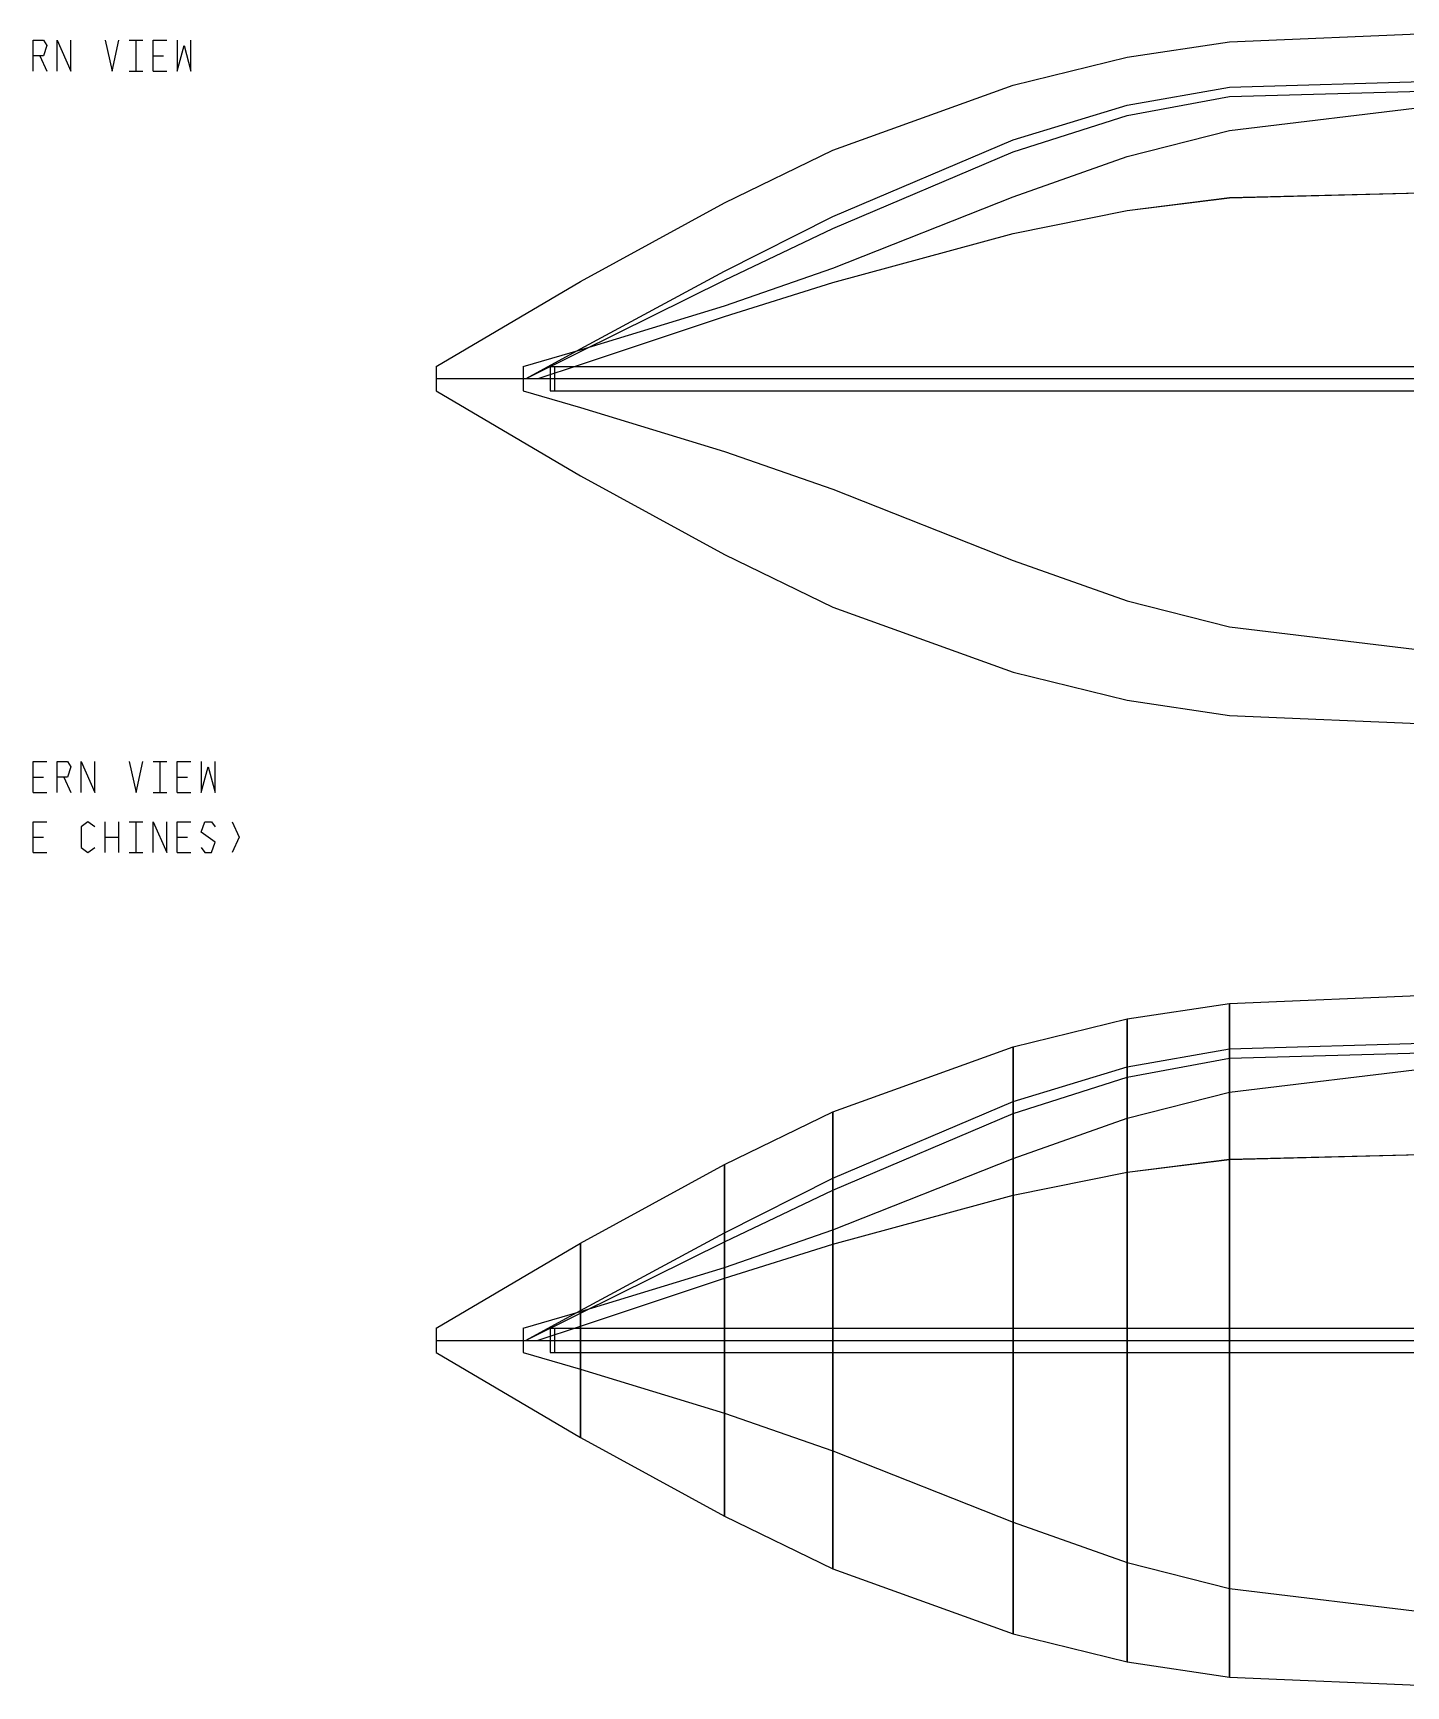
# Model space of a CAD drawing. Header units: metres. Extents: x -385 to 707, y -720 to 1023.
# Drawn here: x 244.9 to 473.4, y -377.5 to -102.5 of the extents above; entities that cross this region are included whole.
import ezdxf

# ---------------------------------------------------------------- set-up
doc = ezdxf.new("R2010")
doc.units = ezdxf.units.M

msp = doc.modelspace()

# ---------------------------------------------------------------- linework, layer by layer
for p, q in [((244.93, -108.86), (244.93, -103.71)), ((244.93, -103.71), (246.64, -103.71)), ((244.93, -108.86), (244.93, -103.71)), ((244.93, -103.71), (246.64, -103.71)), ((244.93, -108.86), (244.93, -103.71)), ((244.93, -103.71), (246.64, -103.71)), ((244.93, -108.86), (244.93, -103.71)), ((244.93, -103.71), (246.64, -103.71)), ((244.93, -108.86), (244.93, -103.71)), ((244.93, -103.71), (246.64, -103.71)), ((244.93, -108.86), (244.93, -103.71)), ((244.93, -103.71), (246.64, -103.71)), ((244.93, -108.86), (244.93, -103.71)), ((244.93, -103.71), (246.64, -103.71)), ((244.93, -108.86), (244.93, -103.71)), ((244.93, -103.71), (246.64, -103.71)), ((244.93, -108.86), (244.93, -103.71)), ((244.93, -103.71), (246.64, -103.71)), ((244.93, -108.86), (244.93, -103.71)), ((244.93, -103.71), (246.64, -103.71)), ((244.93, -108.86), (244.93, -103.71)), ((244.93, -103.71), (246.64, -103.71)), ((244.93, -108.86), (244.93, -103.71)), ((244.93, -103.71), (246.64, -103.71)), ((244.93, -108.86), (244.93, -103.71)), ((244.93, -103.71), (246.64, -103.71)), ((246.64, -103.71), (247.21, -104.57)), ((246.64, -103.71), (247.21, -104.57)), ((246.64, -103.71), (247.21, -104.57)), ((246.64, -103.71), (247.21, -104.57)), ((246.64, -103.71), (247.21, -104.57)), ((246.64, -103.71), (247.21, -104.57)), ((246.64, -103.71), (247.21, -104.57)), ((246.64, -103.71), (247.21, -104.57)), ((246.64, -103.71), (247.21, -104.57)), ((246.64, -103.71), (247.21, -104.57)), ((246.64, -103.71), (247.21, -104.57)), ((246.64, -103.71), (247.21, -104.57)), ((246.64, -103.71), (247.21, -104.57)), ((248.93, -108.86), (248.93, -103.71)), ((248.93, -103.71), (251.21, -108.86)), ((248.93, -108.86), (248.93, -103.71)), ((248.93, -103.71), (251.21, -108.86)), ((248.93, -108.86), (248.93, -103.71)), ((248.93, -103.71), (251.21, -108.86)), ((248.93, -108.86), (248.93, -103.71)), ((248.93, -103.71), (251.21, -108.86)), ((248.93, -108.86), (248.93, -103.71)), ((248.93, -103.71), (251.21, -108.86)), ((248.93, -108.86), (248.93, -103.71)), ((248.93, -103.71), (251.21, -108.86)), ((248.93, -108.86), (248.93, -103.71)), ((248.93, -103.71), (251.21, -108.86)), ((248.93, -108.86), (248.93, -103.71)), ((248.93, -103.71), (251.21, -108.86)), ((248.93, -108.86), (248.93, -103.71)), ((248.93, -103.71), (251.21, -108.86)), ((248.93, -108.86), (248.93, -103.71)), ((248.93, -103.71), (251.21, -108.86)), ((248.93, -108.86), (248.93, -103.71)), ((248.93, -103.71), (251.21, -108.86)), ((248.93, -108.86), (248.93, -103.71)), ((248.93, -103.71), (251.21, -108.86)), ((248.93, -108.86), (248.93, -103.71)), ((248.93, -103.71), (251.21, -108.86)), ((251.21, -108.86), (251.21, -103.71)), ((251.21, -108.86), (251.21, -103.71)), ((251.21, -108.86), (251.21, -103.71)), ((251.21, -108.86), (251.21, -103.71)), ((251.21, -108.86), (251.21, -103.71)), ((251.21, -108.86), (251.21, -103.71)), ((251.21, -108.86), (251.21, -103.71)), ((251.21, -108.86), (251.21, -103.71)), ((251.21, -108.86), (251.21, -103.71)), ((251.21, -108.86), (251.21, -103.71)), ((251.21, -108.86), (251.21, -103.71)), ((251.21, -108.86), (251.21, -103.71)), ((251.21, -108.86), (251.21, -103.71)), ((256.93, -103.71), (258.07, -108.86)), ((256.93, -103.71), (258.07, -108.86)), ((256.93, -103.71), (258.07, -108.86)), ((256.93, -103.71), (258.07, -108.86)), ((256.93, -103.71), (258.07, -108.86)), ((256.93, -103.71), (258.07, -108.86)), ((256.93, -103.71), (258.07, -108.86)), ((256.93, -103.71), (258.07, -108.86)), ((256.93, -103.71), (258.07, -108.86)), ((256.93, -103.71), (258.07, -108.86)), ((256.93, -103.71), (258.07, -108.86)), ((256.93, -103.71), (258.07, -108.86)), ((256.93, -103.71), (258.07, -108.86)), ((258.07, -108.86), (259.21, -103.71)), ((258.07, -108.86), (259.21, -103.71)), ((258.07, -108.86), (259.21, -103.71)), ((258.07, -108.86), (259.21, -103.71)), ((258.07, -108.86), (259.21, -103.71)), ((258.07, -108.86), (259.21, -103.71)), ((258.07, -108.86), (259.21, -103.71)), ((258.07, -108.86), (259.21, -103.71)), ((258.07, -108.86), (259.21, -103.71)), ((258.07, -108.86), (259.21, -103.71)), ((258.07, -108.86), (259.21, -103.71)), ((258.07, -108.86), (259.21, -103.71)), ((258.07, -108.86), (259.21, -103.71)), ((260.93, -103.71), (263.21, -103.71)), ((260.93, -103.71), (263.21, -103.71)), ((260.93, -103.71), (263.21, -103.71)), ((260.93, -103.71), (263.21, -103.71)), ((260.93, -103.71), (263.21, -103.71)), ((260.93, -103.71), (263.21, -103.71)), ((260.93, -103.71), (263.21, -103.71)), ((260.93, -103.71), (263.21, -103.71)), ((260.93, -103.71), (263.21, -103.71)), ((260.93, -103.71), (263.21, -103.71)), ((260.93, -103.71), (263.21, -103.71)), ((260.93, -103.71), (263.21, -103.71)), ((260.93, -103.71), (263.21, -103.71)), ((262.07, -108.86), (262.07, -103.71)), ((262.07, -108.86), (262.07, -103.71)), ((262.07, -108.86), (262.07, -103.71)), ((262.07, -108.86), (262.07, -103.71)), ((262.07, -108.86), (262.07, -103.71)), ((262.07, -108.86), (262.07, -103.71)), ((262.07, -108.86), (262.07, -103.71)), ((262.07, -108.86), (262.07, -103.71)), ((262.07, -108.86), (262.07, -103.71)), ((262.07, -108.86), (262.07, -103.71)), ((262.07, -108.86), (262.07, -103.71)), ((262.07, -108.86), (262.07, -103.71)), ((262.07, -108.86), (262.07, -103.71)), ((264.93, -108.86), (264.93, -103.71)), ((264.93, -103.71), (267.21, -103.71)), ((264.93, -108.86), (264.93, -103.71)), ((264.93, -103.71), (267.21, -103.71)), ((264.93, -108.86), (264.93, -103.71)), ((264.93, -103.71), (267.21, -103.71)), ((264.93, -108.86), (264.93, -103.71)), ((264.93, -103.71), (267.21, -103.71)), ((264.93, -108.86), (264.93, -103.71)), ((264.93, -103.71), (267.21, -103.71)), ((264.93, -108.86), (264.93, -103.71)), ((264.93, -103.71), (267.21, -103.71)), ((264.93, -108.86), (264.93, -103.71)), ((264.93, -103.71), (267.21, -103.71)), ((264.93, -108.86), (264.93, -103.71)), ((264.93, -103.71), (267.21, -103.71)), ((264.93, -108.86), (264.93, -103.71)), ((264.93, -103.71), (267.21, -103.71)), ((264.93, -108.86), (264.93, -103.71)), ((264.93, -103.71), (267.21, -103.71)), ((264.93, -108.86), (264.93, -103.71)), ((264.93, -103.71), (267.21, -103.71)), ((264.93, -108.86), (264.93, -103.71)), ((264.93, -103.71), (267.21, -103.71)), ((264.93, -108.86), (264.93, -103.71)), ((264.93, -103.71), (267.21, -103.71)), ((268.93, -103.71), (268.93, -108.86)), ((268.93, -103.71), (268.93, -108.86)), ((268.93, -103.71), (268.93, -108.86)), ((268.93, -103.71), (268.93, -108.86)), ((268.93, -103.71), (268.93, -108.86)), ((268.93, -103.71), (268.93, -108.86)), ((268.93, -103.71), (268.93, -108.86)), ((268.93, -103.71), (268.93, -108.86)), ((268.93, -103.71), (268.93, -108.86)), ((268.93, -103.71), (268.93, -108.86)), ((268.93, -103.71), (268.93, -108.86)), ((268.93, -103.71), (268.93, -108.86)), ((268.93, -103.71), (268.93, -108.86)), ((271.21, -108.86), (271.21, -103.71)), ((271.21, -108.86), (271.21, -103.71)), ((271.21, -108.86), (271.21, -103.71)), ((271.21, -108.86), (271.21, -103.71)), ((271.21, -108.86), (271.21, -103.71)), ((271.21, -108.86), (271.21, -103.71)), ((271.21, -108.86), (271.21, -103.71)), ((271.21, -108.86), (271.21, -103.71)), ((271.21, -108.86), (271.21, -103.71)), ((271.21, -108.86), (271.21, -103.71)), ((271.21, -108.86), (271.21, -103.71)), ((271.21, -108.86), (271.21, -103.71)), ((271.21, -108.86), (271.21, -103.71)), ((427, -106.5), (444, -103.97)), ((427, -106.5), (444, -103.97)), ((444, -103.97), (478, -102.5)), ((444, -103.97), (478, -102.5)), ((246.64, -106.29), (244.93, -106.29)), ((246.64, -106.29), (244.93, -106.29)), ((246.64, -106.29), (244.93, -106.29)), ((246.64, -106.29), (244.93, -106.29)), ((246.64, -106.29), (244.93, -106.29)), ((246.64, -106.29), (244.93, -106.29)), ((246.64, -106.29), (244.93, -106.29)), ((246.64, -106.29), (244.93, -106.29)), ((246.64, -106.29), (244.93, -106.29)), ((246.64, -106.29), (244.93, -106.29)), ((246.64, -106.29), (244.93, -106.29)), ((246.64, -106.29), (244.93, -106.29)), ((246.64, -106.29), (244.93, -106.29)), ((246.07, -106.29), (247.21, -108.86)), ((246.07, -106.29), (247.21, -108.86)), ((246.07, -106.29), (247.21, -108.86)), ((246.07, -106.29), (247.21, -108.86)), ((246.07, -106.29), (247.21, -108.86)), ((246.07, -106.29), (247.21, -108.86)), ((246.07, -106.29), (247.21, -108.86)), ((246.07, -106.29), (247.21, -108.86)), ((246.07, -106.29), (247.21, -108.86)), ((246.07, -106.29), (247.21, -108.86)), ((246.07, -106.29), (247.21, -108.86)), ((246.07, -106.29), (247.21, -108.86)), ((246.07, -106.29), (247.21, -108.86)), ((247.21, -104.57), (246.64, -106.29)), ((247.21, -104.57), (246.64, -106.29)), ((247.21, -104.57), (246.64, -106.29)), ((247.21, -104.57), (246.64, -106.29)), ((247.21, -104.57), (246.64, -106.29)), ((247.21, -104.57), (246.64, -106.29)), ((247.21, -104.57), (246.64, -106.29)), ((247.21, -104.57), (246.64, -106.29)), ((247.21, -104.57), (246.64, -106.29)), ((247.21, -104.57), (246.64, -106.29)), ((247.21, -104.57), (246.64, -106.29)), ((247.21, -104.57), (246.64, -106.29)), ((247.21, -104.57), (246.64, -106.29)), ((264.93, -106.29), (266.64, -106.29)), ((264.93, -106.29), (266.64, -106.29)), ((264.93, -106.29), (266.64, -106.29)), ((264.93, -106.29), (266.64, -106.29)), ((264.93, -106.29), (266.64, -106.29)), ((264.93, -106.29), (266.64, -106.29)), ((264.93, -106.29), (266.64, -106.29)), ((264.93, -106.29), (266.64, -106.29)), ((264.93, -106.29), (266.64, -106.29)), ((264.93, -106.29), (266.64, -106.29)), ((264.93, -106.29), (266.64, -106.29)), ((264.93, -106.29), (266.64, -106.29)), ((264.93, -106.29), (266.64, -106.29)), ((268.93, -108.86), (270.07, -104.57)), ((268.93, -108.86), (270.07, -104.57)), ((268.93, -108.86), (270.07, -104.57)), ((268.93, -108.86), (270.07, -104.57)), ((268.93, -108.86), (270.07, -104.57)), ((268.93, -108.86), (270.07, -104.57)), ((268.93, -108.86), (270.07, -104.57)), ((268.93, -108.86), (270.07, -104.57)), ((268.93, -108.86), (270.07, -104.57)), ((268.93, -108.86), (270.07, -104.57)), ((268.93, -108.86), (270.07, -104.57)), ((268.93, -108.86), (270.07, -104.57)), ((268.93, -108.86), (270.07, -104.57)), ((270.07, -104.57), (271.21, -108.86)), ((270.07, -104.57), (271.21, -108.86)), ((270.07, -104.57), (271.21, -108.86)), ((270.07, -104.57), (271.21, -108.86)), ((270.07, -104.57), (271.21, -108.86)), ((270.07, -104.57), (271.21, -108.86)), ((270.07, -104.57), (271.21, -108.86)), ((270.07, -104.57), (271.21, -108.86)), ((270.07, -104.57), (271.21, -108.86)), ((270.07, -104.57), (271.21, -108.86)), ((270.07, -104.57), (271.21, -108.86)), ((270.07, -104.57), (271.21, -108.86)), ((270.07, -104.57), (271.21, -108.86)), ((408, -111.17), (427, -106.5)), ((408, -111.17), (427, -106.5)), ((260.93, -108.86), (263.21, -108.86)), ((260.93, -108.86), (263.21, -108.86)), ((260.93, -108.86), (263.21, -108.86)), ((260.93, -108.86), (263.21, -108.86)), ((260.93, -108.86), (263.21, -108.86)), ((260.93, -108.86), (263.21, -108.86)), ((260.93, -108.86), (263.21, -108.86)), ((260.93, -108.86), (263.21, -108.86)), ((260.93, -108.86), (263.21, -108.86)), ((260.93, -108.86), (263.21, -108.86)), ((260.93, -108.86), (263.21, -108.86)), ((260.93, -108.86), (263.21, -108.86)), ((260.93, -108.86), (263.21, -108.86)), ((264.93, -108.86), (267.21, -108.86)), ((264.93, -108.86), (267.21, -108.86)), ((264.93, -108.86), (267.21, -108.86)), ((264.93, -108.86), (267.21, -108.86)), ((264.93, -108.86), (267.21, -108.86)), ((264.93, -108.86), (267.21, -108.86)), ((264.93, -108.86), (267.21, -108.86)), ((264.93, -108.86), (267.21, -108.86)), ((264.93, -108.86), (267.21, -108.86)), ((264.93, -108.86), (267.21, -108.86)), ((264.93, -108.86), (267.21, -108.86)), ((264.93, -108.86), (267.21, -108.86)), ((264.93, -108.86), (267.21, -108.86)), ((378, -122), (408, -111.17)), ((378, -122), (408, -111.17)), ((427, -114.5), (444, -111.51)), ((427, -114.5), (444, -111.51)), ((444, -111.51), (478, -110.5)), ((444, -111.51), (478, -110.5)), ((444, -113.05), (478, -112.1)), ((408, -120.29), (427, -114.5)), ((408, -120.29), (427, -114.5)), ((427, -116.2), (444, -113.05)), ((444, -118.73), (478, -114.6)), ((408, -122.24), (427, -116.2)), ((378, -133), (408, -120.29)), ((378, -133), (408, -120.29)), ((427, -123.05), (444, -118.73)), ((360, -130.75), (378, -122)), ((360, -130.75), (378, -122)), ((378, -135), (408, -122.24)), ((408, -129.77), (427, -123.05)), ((444, -129.89), (478, -129)), ((444, -129.87), (478, -129)), ((336, -143.84), (360, -130.75)), ((336, -143.84), (360, -130.75)), ((378, -141.6), (408, -129.77)), ((408, -135.85), (427, -132)), ((408, -135.85), (427, -132)), ((427, -132), (444, -129.87)), ((427, -132), (444, -129.89)), ((360, -142.09), (378, -133)), ((360, -142.09), (378, -133)), ((360, -143.62), (378, -135)), ((378, -144), (408, -135.85)), ((378, -144), (408, -135.85)), ((336, -155.04), (360, -142.09)), ((336, -155.04), (360, -142.09)), ((360, -147.87), (378, -141.6)), ((312, -158), (336, -143.84)), ((312, -158), (336, -143.84)), ((336, -155.49), (360, -143.62)), ((360, -149.68), (378, -144)), ((360, -149.68), (378, -144)), ((336, -155.22), (360, -147.87)), ((336, -157.64), (360, -149.68)), ((336, -157.64), (360, -149.68)), ((326.5, -158), (336, -155.22)), ((327, -159.99), (336, -155.04)), ((327, -159.99), (336, -155.04)), ((327, -159.99), (336, -155.49)), ((312, -158), (312, -162)), ((326.5, -158), (326.5, -162)), ((329, -159.99), (336, -157.64)), ((329, -159.99), (336, -157.64)), ((331, -158), (331, -162)), ((331, -158), (336, -158)), ((331.7, -158), (331.7, -162)), ((331.7, -158), (336, -158)), ((336, -158), (360, -158)), ((336, -158), (360, -158)), ((360, -158), (378, -158)), ((360, -158), (378, -158)), ((378, -158), (408, -158)), ((378, -158), (408, -158)), ((408, -158), (427, -158)), ((408, -158), (427, -158)), ((427, -158), (444, -158)), ((427, -158), (444, -158)), ((444, -158), (478, -158)), ((444, -158), (478, -158)), ((312, -160), (594.8, -160)), ((312, -162), (336, -176.16)), ((326.5, -162), (336, -164.78)), ((327, -159.99), (327, -160)), ((327, -159.99), (327, -160)), ((327, -159.99), (327, -160)), ((329, -159.99), (329, -160)), ((331, -162), (336, -162)), ((331.7, -160), (331.7, -160)), ((331.7, -160), (336, -160)), ((331.7, -160), (336, -160)), ((331.7, -162), (336, -162)), ((336, -160), (360, -160)), ((336, -160), (360, -160)), ((336, -162), (360, -162)), ((336, -162), (360, -162)), ((360, -160), (378, -160)), ((360, -160), (378, -160)), ((360, -162), (378, -162)), ((360, -162), (378, -162)), ((378, -160), (408, -160)), ((378, -160), (408, -160)), ((378, -162), (408, -162)), ((378, -162), (408, -162)), ((408, -160), (427, -160)), ((408, -160), (427, -160)), ((408, -162), (427, -162)), ((408, -162), (427, -162)), ((427, -160), (444, -160)), ((427, -160), (444, -160)), ((427, -162), (444, -162)), ((427, -162), (444, -162)), ((444, -160), (478, -160)), ((444, -160), (478, -160)), ((444, -162), (478, -162)), ((444, -162), (478, -162)), ((336, -164.78), (360, -172.13)), ((360, -172.13), (378, -178.4)), ((336, -176.16), (360, -189.25)), ((378, -178.4), (408, -190.23)), ((360, -189.25), (378, -198)), ((408, -190.23), (427, -196.95)), ((378, -198), (408, -208.83)), ((427, -196.95), (444, -201.27)), ((444, -201.27), (478, -205.4)), ((408, -208.83), (427, -213.5)), ((427, -213.5), (444, -216.03)), ((444, -216.03), (478, -217.5)), ((244.93, -228.86), (244.93, -223.71)), ((244.93, -223.71), (247.21, -223.71)), ((244.93, -228.86), (244.93, -223.71)), ((244.93, -223.71), (247.21, -223.71)), ((244.93, -228.86), (244.93, -223.71)), ((244.93, -223.71), (247.21, -223.71)), ((244.93, -228.86), (244.93, -223.71)), ((244.93, -223.71), (247.21, -223.71)), ((244.93, -228.86), (244.93, -223.71)), ((244.93, -223.71), (247.21, -223.71)), ((244.93, -228.86), (244.93, -223.71)), ((244.93, -223.71), (247.21, -223.71)), ((244.93, -228.86), (244.93, -223.71)), ((244.93, -223.71), (247.21, -223.71)), ((244.93, -228.86), (244.93, -223.71)), ((244.93, -223.71), (247.21, -223.71)), ((244.93, -228.86), (244.93, -223.71)), ((244.93, -223.71), (247.21, -223.71)), ((244.93, -228.86), (244.93, -223.71)), ((244.93, -223.71), (247.21, -223.71)), ((244.93, -228.86), (244.93, -223.71)), ((244.93, -223.71), (247.21, -223.71)), ((244.93, -228.86), (244.93, -223.71)), ((244.93, -223.71), (247.21, -223.71)), ((244.93, -228.86), (244.93, -223.71)), ((244.93, -223.71), (247.21, -223.71)), ((248.93, -228.86), (248.93, -223.71)), ((248.93, -223.71), (250.64, -223.71)), ((248.93, -228.86), (248.93, -223.71)), ((248.93, -223.71), (250.64, -223.71)), ((248.93, -228.86), (248.93, -223.71)), ((248.93, -223.71), (250.64, -223.71)), ((248.93, -228.86), (248.93, -223.71)), ((248.93, -223.71), (250.64, -223.71)), ((248.93, -228.86), (248.93, -223.71)), ((248.93, -223.71), (250.64, -223.71)), ((248.93, -228.86), (248.93, -223.71)), ((248.93, -223.71), (250.64, -223.71)), ((248.93, -228.86), (248.93, -223.71)), ((248.93, -223.71), (250.64, -223.71)), ((248.93, -228.86), (248.93, -223.71)), ((248.93, -223.71), (250.64, -223.71)), ((248.93, -228.86), (248.93, -223.71)), ((248.93, -223.71), (250.64, -223.71)), ((248.93, -228.86), (248.93, -223.71)), ((248.93, -223.71), (250.64, -223.71)), ((248.93, -228.86), (248.93, -223.71)), ((248.93, -223.71), (250.64, -223.71)), ((248.93, -228.86), (248.93, -223.71)), ((248.93, -223.71), (250.64, -223.71)), ((248.93, -228.86), (248.93, -223.71)), ((248.93, -223.71), (250.64, -223.71)), ((250.64, -223.71), (251.21, -224.57)), ((250.64, -223.71), (251.21, -224.57)), ((250.64, -223.71), (251.21, -224.57)), ((250.64, -223.71), (251.21, -224.57)), ((250.64, -223.71), (251.21, -224.57)), ((250.64, -223.71), (251.21, -224.57)), ((250.64, -223.71), (251.21, -224.57)), ((250.64, -223.71), (251.21, -224.57)), ((250.64, -223.71), (251.21, -224.57)), ((250.64, -223.71), (251.21, -224.57)), ((250.64, -223.71), (251.21, -224.57)), ((250.64, -223.71), (251.21, -224.57)), ((250.64, -223.71), (251.21, -224.57)), ((251.21, -224.57), (250.64, -226.29)), ((251.21, -224.57), (250.64, -226.29)), ((251.21, -224.57), (250.64, -226.29)), ((251.21, -224.57), (250.64, -226.29)), ((251.21, -224.57), (250.64, -226.29)), ((251.21, -224.57), (250.64, -226.29)), ((251.21, -224.57), (250.64, -226.29)), ((251.21, -224.57), (250.64, -226.29)), ((251.21, -224.57), (250.64, -226.29)), ((251.21, -224.57), (250.64, -226.29)), ((251.21, -224.57), (250.64, -226.29)), ((251.21, -224.57), (250.64, -226.29)), ((251.21, -224.57), (250.64, -226.29)), ((252.93, -228.86), (252.93, -223.71)), ((252.93, -223.71), (255.21, -228.86)), ((252.93, -228.86), (252.93, -223.71)), ((252.93, -223.71), (255.21, -228.86)), ((252.93, -228.86), (252.93, -223.71)), ((252.93, -223.71), (255.21, -228.86)), ((252.93, -228.86), (252.93, -223.71)), ((252.93, -223.71), (255.21, -228.86)), ((252.93, -228.86), (252.93, -223.71)), ((252.93, -223.71), (255.21, -228.86)), ((252.93, -228.86), (252.93, -223.71)), ((252.93, -223.71), (255.21, -228.86)), ((252.93, -228.86), (252.93, -223.71)), ((252.93, -223.71), (255.21, -228.86)), ((252.93, -228.86), (252.93, -223.71)), ((252.93, -223.71), (255.21, -228.86)), ((252.93, -228.86), (252.93, -223.71)), ((252.93, -223.71), (255.21, -228.86)), ((252.93, -228.86), (252.93, -223.71)), ((252.93, -223.71), (255.21, -228.86)), ((252.93, -228.86), (252.93, -223.71)), ((252.93, -223.71), (255.21, -228.86)), ((252.93, -228.86), (252.93, -223.71)), ((252.93, -223.71), (255.21, -228.86)), ((252.93, -228.86), (252.93, -223.71)), ((252.93, -223.71), (255.21, -228.86)), ((255.21, -228.86), (255.21, -223.71)), ((255.21, -228.86), (255.21, -223.71)), ((255.21, -228.86), (255.21, -223.71)), ((255.21, -228.86), (255.21, -223.71)), ((255.21, -228.86), (255.21, -223.71)), ((255.21, -228.86), (255.21, -223.71)), ((255.21, -228.86), (255.21, -223.71)), ((255.21, -228.86), (255.21, -223.71)), ((255.21, -228.86), (255.21, -223.71)), ((255.21, -228.86), (255.21, -223.71)), ((255.21, -228.86), (255.21, -223.71)), ((255.21, -228.86), (255.21, -223.71)), ((255.21, -228.86), (255.21, -223.71)), ((260.93, -223.71), (262.07, -228.86)), ((260.93, -223.71), (262.07, -228.86)), ((260.93, -223.71), (262.07, -228.86)), ((260.93, -223.71), (262.07, -228.86)), ((260.93, -223.71), (262.07, -228.86)), ((260.93, -223.71), (262.07, -228.86)), ((260.93, -223.71), (262.07, -228.86)), ((260.93, -223.71), (262.07, -228.86)), ((260.93, -223.71), (262.07, -228.86)), ((260.93, -223.71), (262.07, -228.86)), ((260.93, -223.71), (262.07, -228.86)), ((260.93, -223.71), (262.07, -228.86)), ((260.93, -223.71), (262.07, -228.86)), ((262.07, -228.86), (263.21, -223.71)), ((262.07, -228.86), (263.21, -223.71)), ((262.07, -228.86), (263.21, -223.71)), ((262.07, -228.86), (263.21, -223.71)), ((262.07, -228.86), (263.21, -223.71)), ((262.07, -228.86), (263.21, -223.71)), ((262.07, -228.86), (263.21, -223.71)), ((262.07, -228.86), (263.21, -223.71)), ((262.07, -228.86), (263.21, -223.71)), ((262.07, -228.86), (263.21, -223.71)), ((262.07, -228.86), (263.21, -223.71)), ((262.07, -228.86), (263.21, -223.71)), ((262.07, -228.86), (263.21, -223.71)), ((264.93, -223.71), (267.21, -223.71)), ((264.93, -223.71), (267.21, -223.71)), ((264.93, -223.71), (267.21, -223.71)), ((264.93, -223.71), (267.21, -223.71)), ((264.93, -223.71), (267.21, -223.71)), ((264.93, -223.71), (267.21, -223.71)), ((264.93, -223.71), (267.21, -223.71)), ((264.93, -223.71), (267.21, -223.71)), ((264.93, -223.71), (267.21, -223.71)), ((264.93, -223.71), (267.21, -223.71)), ((264.93, -223.71), (267.21, -223.71)), ((264.93, -223.71), (267.21, -223.71)), ((264.93, -223.71), (267.21, -223.71)), ((266.07, -228.86), (266.07, -223.71)), ((266.07, -228.86), (266.07, -223.71)), ((266.07, -228.86), (266.07, -223.71)), ((266.07, -228.86), (266.07, -223.71)), ((266.07, -228.86), (266.07, -223.71)), ((266.07, -228.86), (266.07, -223.71)), ((266.07, -228.86), (266.07, -223.71)), ((266.07, -228.86), (266.07, -223.71)), ((266.07, -228.86), (266.07, -223.71)), ((266.07, -228.86), (266.07, -223.71)), ((266.07, -228.86), (266.07, -223.71)), ((266.07, -228.86), (266.07, -223.71)), ((266.07, -228.86), (266.07, -223.71)), ((268.93, -228.86), (268.93, -223.71)), ((268.93, -223.71), (271.21, -223.71)), ((268.93, -228.86), (268.93, -223.71)), ((268.93, -223.71), (271.21, -223.71)), ((268.93, -228.86), (268.93, -223.71)), ((268.93, -223.71), (271.21, -223.71)), ((268.93, -228.86), (268.93, -223.71)), ((268.93, -223.71), (271.21, -223.71)), ((268.93, -228.86), (268.93, -223.71)), ((268.93, -223.71), (271.21, -223.71)), ((268.93, -228.86), (268.93, -223.71)), ((268.93, -223.71), (271.21, -223.71)), ((268.93, -228.86), (268.93, -223.71)), ((268.93, -223.71), (271.21, -223.71)), ((268.93, -228.86), (268.93, -223.71)), ((268.93, -223.71), (271.21, -223.71)), ((268.93, -228.86), (268.93, -223.71)), ((268.93, -223.71), (271.21, -223.71)), ((268.93, -228.86), (268.93, -223.71)), ((268.93, -223.71), (271.21, -223.71)), ((268.93, -228.86), (268.93, -223.71)), ((268.93, -223.71), (271.21, -223.71)), ((268.93, -228.86), (268.93, -223.71)), ((268.93, -223.71), (271.21, -223.71)), ((268.93, -228.86), (268.93, -223.71)), ((268.93, -223.71), (271.21, -223.71)), ((272.93, -223.71), (272.93, -228.86)), ((272.93, -223.71), (272.93, -228.86)), ((272.93, -223.71), (272.93, -228.86)), ((272.93, -223.71), (272.93, -228.86)), ((272.93, -223.71), (272.93, -228.86)), ((272.93, -223.71), (272.93, -228.86)), ((272.93, -223.71), (272.93, -228.86)), ((272.93, -223.71), (272.93, -228.86)), ((272.93, -223.71), (272.93, -228.86)), ((272.93, -223.71), (272.93, -228.86)), ((272.93, -223.71), (272.93, -228.86)), ((272.93, -223.71), (272.93, -228.86)), ((272.93, -223.71), (272.93, -228.86)), ((272.93, -228.86), (274.07, -224.57)), ((272.93, -228.86), (274.07, -224.57)), ((272.93, -228.86), (274.07, -224.57)), ((272.93, -228.86), (274.07, -224.57)), ((272.93, -228.86), (274.07, -224.57)), ((272.93, -228.86), (274.07, -224.57)), ((272.93, -228.86), (274.07, -224.57)), ((272.93, -228.86), (274.07, -224.57)), ((272.93, -228.86), (274.07, -224.57)), ((272.93, -228.86), (274.07, -224.57)), ((272.93, -228.86), (274.07, -224.57)), ((272.93, -228.86), (274.07, -224.57)), ((272.93, -228.86), (274.07, -224.57)), ((274.07, -224.57), (275.21, -228.86)), ((274.07, -224.57), (275.21, -228.86)), ((274.07, -224.57), (275.21, -228.86)), ((274.07, -224.57), (275.21, -228.86)), ((274.07, -224.57), (275.21, -228.86)), ((274.07, -224.57), (275.21, -228.86)), ((274.07, -224.57), (275.21, -228.86)), ((274.07, -224.57), (275.21, -228.86)), ((274.07, -224.57), (275.21, -228.86)), ((274.07, -224.57), (275.21, -228.86)), ((274.07, -224.57), (275.21, -228.86)), ((274.07, -224.57), (275.21, -228.86)), ((274.07, -224.57), (275.21, -228.86)), ((275.21, -228.86), (275.21, -223.71)), ((275.21, -228.86), (275.21, -223.71)), ((275.21, -228.86), (275.21, -223.71)), ((275.21, -228.86), (275.21, -223.71)), ((275.21, -228.86), (275.21, -223.71)), ((275.21, -228.86), (275.21, -223.71)), ((275.21, -228.86), (275.21, -223.71)), ((275.21, -228.86), (275.21, -223.71)), ((275.21, -228.86), (275.21, -223.71)), ((275.21, -228.86), (275.21, -223.71)), ((275.21, -228.86), (275.21, -223.71)), ((275.21, -228.86), (275.21, -223.71)), ((275.21, -228.86), (275.21, -223.71)), ((244.93, -226.29), (246.64, -226.29)), ((244.93, -226.29), (246.64, -226.29)), ((244.93, -226.29), (246.64, -226.29)), ((244.93, -226.29), (246.64, -226.29)), ((244.93, -226.29), (246.64, -226.29)), ((244.93, -226.29), (246.64, -226.29)), ((244.93, -226.29), (246.64, -226.29)), ((244.93, -226.29), (246.64, -226.29)), ((244.93, -226.29), (246.64, -226.29)), ((244.93, -226.29), (246.64, -226.29)), ((244.93, -226.29), (246.64, -226.29)), ((244.93, -226.29), (246.64, -226.29)), ((244.93, -226.29), (246.64, -226.29)), ((250.64, -226.29), (248.93, -226.29)), ((250.64, -226.29), (248.93, -226.29)), ((250.64, -226.29), (248.93, -226.29)), ((250.64, -226.29), (248.93, -226.29)), ((250.64, -226.29), (248.93, -226.29)), ((250.64, -226.29), (248.93, -226.29)), ((250.64, -226.29), (248.93, -226.29)), ((250.64, -226.29), (248.93, -226.29)), ((250.64, -226.29), (248.93, -226.29)), ((250.64, -226.29), (248.93, -226.29)), ((250.64, -226.29), (248.93, -226.29)), ((250.64, -226.29), (248.93, -226.29)), ((250.64, -226.29), (248.93, -226.29)), ((250.07, -226.29), (251.21, -228.86)), ((250.07, -226.29), (251.21, -228.86)), ((250.07, -226.29), (251.21, -228.86)), ((250.07, -226.29), (251.21, -228.86)), ((250.07, -226.29), (251.21, -228.86)), ((250.07, -226.29), (251.21, -228.86)), ((250.07, -226.29), (251.21, -228.86)), ((250.07, -226.29), (251.21, -228.86)), ((250.07, -226.29), (251.21, -228.86)), ((250.07, -226.29), (251.21, -228.86)), ((250.07, -226.29), (251.21, -228.86)), ((250.07, -226.29), (251.21, -228.86)), ((250.07, -226.29), (251.21, -228.86)), ((268.93, -226.29), (270.64, -226.29)), ((268.93, -226.29), (270.64, -226.29)), ((268.93, -226.29), (270.64, -226.29)), ((268.93, -226.29), (270.64, -226.29)), ((268.93, -226.29), (270.64, -226.29)), ((268.93, -226.29), (270.64, -226.29)), ((268.93, -226.29), (270.64, -226.29)), ((268.93, -226.29), (270.64, -226.29)), ((268.93, -226.29), (270.64, -226.29)), ((268.93, -226.29), (270.64, -226.29)), ((268.93, -226.29), (270.64, -226.29)), ((268.93, -226.29), (270.64, -226.29)), ((268.93, -226.29), (270.64, -226.29)), ((244.93, -228.86), (247.21, -228.86)), ((244.93, -228.86), (247.21, -228.86)), ((244.93, -228.86), (247.21, -228.86)), ((244.93, -228.86), (247.21, -228.86)), ((244.93, -228.86), (247.21, -228.86)), ((244.93, -228.86), (247.21, -228.86)), ((244.93, -228.86), (247.21, -228.86)), ((244.93, -228.86), (247.21, -228.86)), ((244.93, -228.86), (247.21, -228.86)), ((244.93, -228.86), (247.21, -228.86)), ((244.93, -228.86), (247.21, -228.86)), ((244.93, -228.86), (247.21, -228.86)), ((244.93, -228.86), (247.21, -228.86)), ((264.93, -228.86), (267.21, -228.86)), ((264.93, -228.86), (267.21, -228.86)), ((264.93, -228.86), (267.21, -228.86)), ((264.93, -228.86), (267.21, -228.86)), ((264.93, -228.86), (267.21, -228.86)), ((264.93, -228.86), (267.21, -228.86)), ((264.93, -228.86), (267.21, -228.86)), ((264.93, -228.86), (267.21, -228.86)), ((264.93, -228.86), (267.21, -228.86)), ((264.93, -228.86), (267.21, -228.86)), ((264.93, -228.86), (267.21, -228.86)), ((264.93, -228.86), (267.21, -228.86)), ((264.93, -228.86), (267.21, -228.86)), ((268.93, -228.86), (271.21, -228.86)), ((268.93, -228.86), (271.21, -228.86)), ((268.93, -228.86), (271.21, -228.86)), ((268.93, -228.86), (271.21, -228.86)), ((268.93, -228.86), (271.21, -228.86)), ((268.93, -228.86), (271.21, -228.86)), ((268.93, -228.86), (271.21, -228.86)), ((268.93, -228.86), (271.21, -228.86)), ((268.93, -228.86), (271.21, -228.86)), ((268.93, -228.86), (271.21, -228.86)), ((268.93, -228.86), (271.21, -228.86)), ((268.93, -228.86), (271.21, -228.86)), ((268.93, -228.86), (271.21, -228.86)), ((244.93, -238.86), (244.93, -233.71)), ((244.93, -233.71), (247.21, -233.71)), ((244.93, -238.86), (244.93, -233.71)), ((244.93, -233.71), (247.21, -233.71)), ((244.93, -238.86), (244.93, -233.71)), ((244.93, -233.71), (247.21, -233.71)), ((244.93, -238.86), (244.93, -233.71)), ((244.93, -233.71), (247.21, -233.71)), ((244.93, -238.86), (244.93, -233.71)), ((244.93, -233.71), (247.21, -233.71)), ((244.93, -238.86), (244.93, -233.71)), ((244.93, -233.71), (247.21, -233.71)), ((244.93, -238.86), (244.93, -233.71)), ((244.93, -233.71), (247.21, -233.71)), ((244.93, -238.86), (244.93, -233.71)), ((244.93, -233.71), (247.21, -233.71)), ((244.93, -238.86), (244.93, -233.71)), ((244.93, -233.71), (247.21, -233.71)), ((244.93, -238.86), (244.93, -233.71)), ((244.93, -233.71), (247.21, -233.71)), ((244.93, -238.86), (244.93, -233.71)), ((244.93, -233.71), (247.21, -233.71)), ((244.93, -238.86), (244.93, -233.71)), ((244.93, -233.71), (247.21, -233.71)), ((244.93, -238.86), (244.93, -233.71)), ((244.93, -233.71), (247.21, -233.71)), ((254.07, -233.71), (252.93, -234.57)), ((254.07, -233.71), (252.93, -234.57)), ((254.07, -233.71), (252.93, -234.57)), ((254.07, -233.71), (252.93, -234.57)), ((254.07, -233.71), (252.93, -234.57)), ((254.07, -233.71), (252.93, -234.57)), ((254.07, -233.71), (252.93, -234.57)), ((254.07, -233.71), (252.93, -234.57)), ((254.07, -233.71), (252.93, -234.57)), ((254.07, -233.71), (252.93, -234.57)), ((254.07, -233.71), (252.93, -234.57)), ((254.07, -233.71), (252.93, -234.57)), ((254.07, -233.71), (252.93, -234.57)), ((255.21, -234.57), (254.07, -233.71)), ((255.21, -234.57), (254.07, -233.71)), ((255.21, -234.57), (254.07, -233.71)), ((255.21, -234.57), (254.07, -233.71)), ((255.21, -234.57), (254.07, -233.71)), ((255.21, -234.57), (254.07, -233.71)), ((255.21, -234.57), (254.07, -233.71)), ((255.21, -234.57), (254.07, -233.71)), ((255.21, -234.57), (254.07, -233.71)), ((255.21, -234.57), (254.07, -233.71)), ((255.21, -234.57), (254.07, -233.71)), ((255.21, -234.57), (254.07, -233.71)), ((255.21, -234.57), (254.07, -233.71)), ((256.93, -238.86), (256.93, -233.71)), ((256.93, -238.86), (256.93, -233.71)), ((256.93, -238.86), (256.93, -233.71)), ((256.93, -238.86), (256.93, -233.71)), ((256.93, -238.86), (256.93, -233.71)), ((256.93, -238.86), (256.93, -233.71)), ((256.93, -238.86), (256.93, -233.71)), ((256.93, -238.86), (256.93, -233.71)), ((256.93, -238.86), (256.93, -233.71)), ((256.93, -238.86), (256.93, -233.71)), ((256.93, -238.86), (256.93, -233.71)), ((256.93, -238.86), (256.93, -233.71)), ((256.93, -238.86), (256.93, -233.71)), ((259.21, -238.86), (259.21, -233.71)), ((259.21, -238.86), (259.21, -233.71)), ((259.21, -238.86), (259.21, -233.71)), ((259.21, -238.86), (259.21, -233.71)), ((259.21, -238.86), (259.21, -233.71)), ((259.21, -238.86), (259.21, -233.71)), ((259.21, -238.86), (259.21, -233.71)), ((259.21, -238.86), (259.21, -233.71)), ((259.21, -238.86), (259.21, -233.71)), ((259.21, -238.86), (259.21, -233.71)), ((259.21, -238.86), (259.21, -233.71)), ((259.21, -238.86), (259.21, -233.71)), ((259.21, -238.86), (259.21, -233.71)), ((260.93, -233.71), (263.21, -233.71)), ((260.93, -233.71), (263.21, -233.71)), ((260.93, -233.71), (263.21, -233.71)), ((260.93, -233.71), (263.21, -233.71)), ((260.93, -233.71), (263.21, -233.71)), ((260.93, -233.71), (263.21, -233.71)), ((260.93, -233.71), (263.21, -233.71)), ((260.93, -233.71), (263.21, -233.71)), ((260.93, -233.71), (263.21, -233.71)), ((260.93, -233.71), (263.21, -233.71)), ((260.93, -233.71), (263.21, -233.71)), ((260.93, -233.71), (263.21, -233.71)), ((260.93, -233.71), (263.21, -233.71)), ((262.07, -238.86), (262.07, -233.71)), ((262.07, -238.86), (262.07, -233.71)), ((262.07, -238.86), (262.07, -233.71)), ((262.07, -238.86), (262.07, -233.71)), ((262.07, -238.86), (262.07, -233.71)), ((262.07, -238.86), (262.07, -233.71)), ((262.07, -238.86), (262.07, -233.71)), ((262.07, -238.86), (262.07, -233.71)), ((262.07, -238.86), (262.07, -233.71)), ((262.07, -238.86), (262.07, -233.71)), ((262.07, -238.86), (262.07, -233.71)), ((262.07, -238.86), (262.07, -233.71)), ((262.07, -238.86), (262.07, -233.71)), ((264.93, -238.86), (264.93, -233.71)), ((264.93, -233.71), (267.21, -238.86)), ((264.93, -238.86), (264.93, -233.71)), ((264.93, -233.71), (267.21, -238.86)), ((264.93, -238.86), (264.93, -233.71)), ((264.93, -233.71), (267.21, -238.86)), ((264.93, -238.86), (264.93, -233.71)), ((264.93, -233.71), (267.21, -238.86)), ((264.93, -238.86), (264.93, -233.71)), ((264.93, -233.71), (267.21, -238.86)), ((264.93, -238.86), (264.93, -233.71)), ((264.93, -233.71), (267.21, -238.86)), ((264.93, -238.86), (264.93, -233.71)), ((264.93, -233.71), (267.21, -238.86)), ((264.93, -238.86), (264.93, -233.71)), ((264.93, -233.71), (267.21, -238.86)), ((264.93, -238.86), (264.93, -233.71)), ((264.93, -233.71), (267.21, -238.86)), ((264.93, -238.86), (264.93, -233.71)), ((264.93, -233.71), (267.21, -238.86)), ((264.93, -238.86), (264.93, -233.71)), ((264.93, -233.71), (267.21, -238.86)), ((264.93, -238.86), (264.93, -233.71)), ((264.93, -233.71), (267.21, -238.86)), ((264.93, -238.86), (264.93, -233.71)), ((264.93, -233.71), (267.21, -238.86)), ((267.21, -238.86), (267.21, -233.71)), ((267.21, -238.86), (267.21, -233.71)), ((267.21, -238.86), (267.21, -233.71)), ((267.21, -238.86), (267.21, -233.71)), ((267.21, -238.86), (267.21, -233.71)), ((267.21, -238.86), (267.21, -233.71)), ((267.21, -238.86), (267.21, -233.71)), ((267.21, -238.86), (267.21, -233.71)), ((267.21, -238.86), (267.21, -233.71)), ((267.21, -238.86), (267.21, -233.71)), ((267.21, -238.86), (267.21, -233.71)), ((267.21, -238.86), (267.21, -233.71)), ((267.21, -238.86), (267.21, -233.71)), ((268.93, -238.86), (268.93, -233.71)), ((268.93, -233.71), (271.21, -233.71)), ((268.93, -238.86), (268.93, -233.71)), ((268.93, -233.71), (271.21, -233.71)), ((268.93, -238.86), (268.93, -233.71)), ((268.93, -233.71), (271.21, -233.71)), ((268.93, -238.86), (268.93, -233.71)), ((268.93, -233.71), (271.21, -233.71)), ((268.93, -238.86), (268.93, -233.71)), ((268.93, -233.71), (271.21, -233.71)), ((268.93, -238.86), (268.93, -233.71)), ((268.93, -233.71), (271.21, -233.71)), ((268.93, -238.86), (268.93, -233.71)), ((268.93, -233.71), (271.21, -233.71)), ((268.93, -238.86), (268.93, -233.71)), ((268.93, -233.71), (271.21, -233.71)), ((268.93, -238.86), (268.93, -233.71)), ((268.93, -233.71), (271.21, -233.71)), ((268.93, -238.86), (268.93, -233.71)), ((268.93, -233.71), (271.21, -233.71)), ((268.93, -238.86), (268.93, -233.71)), ((268.93, -233.71), (271.21, -233.71)), ((268.93, -238.86), (268.93, -233.71)), ((268.93, -233.71), (271.21, -233.71)), ((268.93, -238.86), (268.93, -233.71)), ((268.93, -233.71), (271.21, -233.71)), ((272.93, -235.43), (273.5, -233.71)), ((272.93, -235.43), (273.5, -233.71)), ((272.93, -235.43), (273.5, -233.71)), ((272.93, -235.43), (273.5, -233.71)), ((272.93, -235.43), (273.5, -233.71)), ((272.93, -235.43), (273.5, -233.71)), ((272.93, -235.43), (273.5, -233.71)), ((272.93, -235.43), (273.5, -233.71)), ((272.93, -235.43), (273.5, -233.71)), ((272.93, -235.43), (273.5, -233.71)), ((272.93, -235.43), (273.5, -233.71)), ((272.93, -235.43), (273.5, -233.71)), ((272.93, -235.43), (273.5, -233.71)), ((273.5, -233.71), (274.64, -233.71)), ((273.5, -233.71), (274.64, -233.71)), ((273.5, -233.71), (274.64, -233.71)), ((273.5, -233.71), (274.64, -233.71)), ((273.5, -233.71), (274.64, -233.71)), ((273.5, -233.71), (274.64, -233.71)), ((273.5, -233.71), (274.64, -233.71)), ((273.5, -233.71), (274.64, -233.71)), ((273.5, -233.71), (274.64, -233.71)), ((273.5, -233.71), (274.64, -233.71)), ((273.5, -233.71), (274.64, -233.71)), ((273.5, -233.71), (274.64, -233.71)), ((273.5, -233.71), (274.64, -233.71)), ((274.64, -233.71), (275.21, -234.57)), ((274.64, -233.71), (275.21, -234.57)), ((274.64, -233.71), (275.21, -234.57)), ((274.64, -233.71), (275.21, -234.57)), ((274.64, -233.71), (275.21, -234.57)), ((274.64, -233.71), (275.21, -234.57)), ((274.64, -233.71), (275.21, -234.57)), ((274.64, -233.71), (275.21, -234.57)), ((274.64, -233.71), (275.21, -234.57)), ((274.64, -233.71), (275.21, -234.57)), ((274.64, -233.71), (275.21, -234.57)), ((274.64, -233.71), (275.21, -234.57)), ((274.64, -233.71), (275.21, -234.57)), ((278.07, -233.71), (279.21, -236.29)), ((278.07, -233.71), (279.21, -236.29)), ((278.07, -233.71), (279.21, -236.29)), ((278.07, -233.71), (279.21, -236.29)), ((278.07, -233.71), (279.21, -236.29)), ((278.07, -233.71), (279.21, -236.29)), ((278.07, -233.71), (279.21, -236.29)), ((278.07, -233.71), (279.21, -236.29)), ((278.07, -233.71), (279.21, -236.29)), ((278.07, -233.71), (279.21, -236.29)), ((278.07, -233.71), (279.21, -236.29)), ((278.07, -233.71), (279.21, -236.29)), ((278.07, -233.71), (279.21, -236.29)), ((244.93, -236.29), (246.64, -236.29)), ((244.93, -236.29), (246.64, -236.29)), ((244.93, -236.29), (246.64, -236.29)), ((244.93, -236.29), (246.64, -236.29)), ((244.93, -236.29), (246.64, -236.29)), ((244.93, -236.29), (246.64, -236.29)), ((244.93, -236.29), (246.64, -236.29)), ((244.93, -236.29), (246.64, -236.29)), ((244.93, -236.29), (246.64, -236.29)), ((244.93, -236.29), (246.64, -236.29)), ((244.93, -236.29), (246.64, -236.29)), ((244.93, -236.29), (246.64, -236.29)), ((244.93, -236.29), (246.64, -236.29)), ((252.93, -234.57), (252.93, -238)), ((252.93, -234.57), (252.93, -238)), ((252.93, -234.57), (252.93, -238)), ((252.93, -234.57), (252.93, -238)), ((252.93, -234.57), (252.93, -238)), ((252.93, -234.57), (252.93, -238)), ((252.93, -234.57), (252.93, -238)), ((252.93, -234.57), (252.93, -238)), ((252.93, -234.57), (252.93, -238)), ((252.93, -234.57), (252.93, -238)), ((252.93, -234.57), (252.93, -238)), ((252.93, -234.57), (252.93, -238)), ((252.93, -234.57), (252.93, -238)), ((256.93, -236.29), (259.21, -236.29)), ((256.93, -236.29), (259.21, -236.29)), ((256.93, -236.29), (259.21, -236.29)), ((256.93, -236.29), (259.21, -236.29)), ((256.93, -236.29), (259.21, -236.29)), ((256.93, -236.29), (259.21, -236.29)), ((256.93, -236.29), (259.21, -236.29)), ((256.93, -236.29), (259.21, -236.29)), ((256.93, -236.29), (259.21, -236.29)), ((256.93, -236.29), (259.21, -236.29)), ((256.93, -236.29), (259.21, -236.29)), ((256.93, -236.29), (259.21, -236.29)), ((256.93, -236.29), (259.21, -236.29)), ((268.93, -236.29), (270.64, -236.29)), ((268.93, -236.29), (270.64, -236.29)), ((268.93, -236.29), (270.64, -236.29)), ((268.93, -236.29), (270.64, -236.29)), ((268.93, -236.29), (270.64, -236.29)), ((268.93, -236.29), (270.64, -236.29)), ((268.93, -236.29), (270.64, -236.29)), ((268.93, -236.29), (270.64, -236.29)), ((268.93, -236.29), (270.64, -236.29)), ((268.93, -236.29), (270.64, -236.29)), ((268.93, -236.29), (270.64, -236.29)), ((268.93, -236.29), (270.64, -236.29)), ((268.93, -236.29), (270.64, -236.29)), ((275.21, -237.14), (272.93, -235.43)), ((275.21, -237.14), (272.93, -235.43)), ((275.21, -237.14), (272.93, -235.43)), ((275.21, -237.14), (272.93, -235.43)), ((275.21, -237.14), (272.93, -235.43)), ((275.21, -237.14), (272.93, -235.43)), ((275.21, -237.14), (272.93, -235.43)), ((275.21, -237.14), (272.93, -235.43)), ((275.21, -237.14), (272.93, -235.43)), ((275.21, -237.14), (272.93, -235.43)), ((275.21, -237.14), (272.93, -235.43)), ((275.21, -237.14), (272.93, -235.43)), ((275.21, -237.14), (272.93, -235.43)), ((279.21, -236.29), (278.07, -238.86)), ((279.21, -236.29), (278.07, -238.86)), ((279.21, -236.29), (278.07, -238.86)), ((279.21, -236.29), (278.07, -238.86)), ((279.21, -236.29), (278.07, -238.86)), ((279.21, -236.29), (278.07, -238.86)), ((279.21, -236.29), (278.07, -238.86)), ((279.21, -236.29), (278.07, -238.86)), ((279.21, -236.29), (278.07, -238.86)), ((279.21, -236.29), (278.07, -238.86)), ((279.21, -236.29), (278.07, -238.86)), ((279.21, -236.29), (278.07, -238.86)), ((279.21, -236.29), (278.07, -238.86)), ((244.93, -238.86), (247.21, -238.86)), ((244.93, -238.86), (247.21, -238.86)), ((244.93, -238.86), (247.21, -238.86)), ((244.93, -238.86), (247.21, -238.86)), ((244.93, -238.86), (247.21, -238.86)), ((244.93, -238.86), (247.21, -238.86)), ((244.93, -238.86), (247.21, -238.86)), ((244.93, -238.86), (247.21, -238.86)), ((244.93, -238.86), (247.21, -238.86)), ((244.93, -238.86), (247.21, -238.86)), ((244.93, -238.86), (247.21, -238.86)), ((244.93, -238.86), (247.21, -238.86)), ((244.93, -238.86), (247.21, -238.86)), ((252.93, -238), (254.07, -238.86)), ((252.93, -238), (254.07, -238.86)), ((252.93, -238), (254.07, -238.86)), ((252.93, -238), (254.07, -238.86)), ((252.93, -238), (254.07, -238.86)), ((252.93, -238), (254.07, -238.86)), ((252.93, -238), (254.07, -238.86)), ((252.93, -238), (254.07, -238.86)), ((252.93, -238), (254.07, -238.86)), ((252.93, -238), (254.07, -238.86)), ((252.93, -238), (254.07, -238.86)), ((252.93, -238), (254.07, -238.86)), ((252.93, -238), (254.07, -238.86)), ((254.07, -238.86), (255.21, -238)), ((254.07, -238.86), (255.21, -238)), ((254.07, -238.86), (255.21, -238)), ((254.07, -238.86), (255.21, -238)), ((254.07, -238.86), (255.21, -238)), ((254.07, -238.86), (255.21, -238)), ((254.07, -238.86), (255.21, -238)), ((254.07, -238.86), (255.21, -238)), ((254.07, -238.86), (255.21, -238)), ((254.07, -238.86), (255.21, -238)), ((254.07, -238.86), (255.21, -238)), ((254.07, -238.86), (255.21, -238)), ((254.07, -238.86), (255.21, -238)), ((260.93, -238.86), (263.21, -238.86)), ((260.93, -238.86), (263.21, -238.86)), ((260.93, -238.86), (263.21, -238.86)), ((260.93, -238.86), (263.21, -238.86)), ((260.93, -238.86), (263.21, -238.86)), ((260.93, -238.86), (263.21, -238.86)), ((260.93, -238.86), (263.21, -238.86)), ((260.93, -238.86), (263.21, -238.86)), ((260.93, -238.86), (263.21, -238.86)), ((260.93, -238.86), (263.21, -238.86)), ((260.93, -238.86), (263.21, -238.86)), ((260.93, -238.86), (263.21, -238.86)), ((260.93, -238.86), (263.21, -238.86)), ((268.93, -238.86), (271.21, -238.86)), ((268.93, -238.86), (271.21, -238.86)), ((268.93, -238.86), (271.21, -238.86)), ((268.93, -238.86), (271.21, -238.86)), ((268.93, -238.86), (271.21, -238.86)), ((268.93, -238.86), (271.21, -238.86)), ((268.93, -238.86), (271.21, -238.86)), ((268.93, -238.86), (271.21, -238.86)), ((268.93, -238.86), (271.21, -238.86)), ((268.93, -238.86), (271.21, -238.86)), ((268.93, -238.86), (271.21, -238.86)), ((268.93, -238.86), (271.21, -238.86)), ((268.93, -238.86), (271.21, -238.86)), ((272.93, -238), (273.5, -238.86)), ((272.93, -238), (273.5, -238.86)), ((272.93, -238), (273.5, -238.86)), ((272.93, -238), (273.5, -238.86)), ((272.93, -238), (273.5, -238.86)), ((272.93, -238), (273.5, -238.86)), ((272.93, -238), (273.5, -238.86)), ((272.93, -238), (273.5, -238.86)), ((272.93, -238), (273.5, -238.86)), ((272.93, -238), (273.5, -238.86)), ((272.93, -238), (273.5, -238.86)), ((272.93, -238), (273.5, -238.86)), ((272.93, -238), (273.5, -238.86)), ((273.5, -238.86), (274.64, -238.86)), ((273.5, -238.86), (274.64, -238.86)), ((273.5, -238.86), (274.64, -238.86)), ((273.5, -238.86), (274.64, -238.86)), ((273.5, -238.86), (274.64, -238.86)), ((273.5, -238.86), (274.64, -238.86)), ((273.5, -238.86), (274.64, -238.86)), ((273.5, -238.86), (274.64, -238.86)), ((273.5, -238.86), (274.64, -238.86)), ((273.5, -238.86), (274.64, -238.86)), ((273.5, -238.86), (274.64, -238.86)), ((273.5, -238.86), (274.64, -238.86)), ((273.5, -238.86), (274.64, -238.86)), ((274.64, -238.86), (275.21, -237.14)), ((274.64, -238.86), (275.21, -237.14)), ((274.64, -238.86), (275.21, -237.14)), ((274.64, -238.86), (275.21, -237.14)), ((274.64, -238.86), (275.21, -237.14)), ((274.64, -238.86), (275.21, -237.14)), ((274.64, -238.86), (275.21, -237.14)), ((274.64, -238.86), (275.21, -237.14)), ((274.64, -238.86), (275.21, -237.14)), ((274.64, -238.86), (275.21, -237.14)), ((274.64, -238.86), (275.21, -237.14)), ((274.64, -238.86), (275.21, -237.14)), ((274.64, -238.86), (275.21, -237.14)), ((427, -266.5), (444, -263.97)), ((427, -266.5), (444, -263.97)), ((444, -263.97), (478, -262.5)), ((444, -263.97), (478, -262.5)), ((444, -278.73), (444, -263.97)), ((444, -263.97), (444, -271.51)), ((444, -263.97), (444, -271.51)), ((408, -271.17), (427, -266.5)), ((408, -271.17), (427, -266.5)), ((427, -283.05), (427, -266.5)), ((427, -266.5), (427, -274.5)), ((427, -266.5), (427, -274.5)), ((378, -282), (408, -271.17)), ((378, -282), (408, -271.17)), ((408, -289.77), (408, -271.17)), ((408, -271.17), (408, -280.29)), ((408, -271.17), (408, -280.29)), ((427, -274.5), (444, -271.51)), ((427, -274.5), (444, -271.51)), ((444, -271.51), (478, -270.5)), ((444, -271.51), (478, -270.5)), ((444, -271.51), (444, -271.51)), ((444, -271.51), (444, -273.05)), ((444, -273.05), (478, -272.1)), ((408, -280.29), (427, -274.5)), ((408, -280.29), (427, -274.5)), ((427, -276.2), (444, -273.05)), ((427, -274.5), (427, -274.5)), ((427, -274.5), (427, -276.2)), ((444, -273.05), (444, -289.89)), ((444, -278.73), (478, -274.6)), ((408, -282.24), (427, -276.2)), ((427, -276.2), (427, -292)), ((378, -293), (408, -280.29)), ((378, -293), (408, -280.29)), ((408, -280.29), (408, -280.29)), ((408, -280.29), (408, -282.24)), ((427, -283.05), (444, -278.73)), ((444, -318), (444, -278.73)), ((360, -290.75), (378, -282)), ((360, -290.75), (378, -282)), ((378, -301.6), (378, -282)), ((378, -282), (378, -293)), ((378, -282), (378, -293)), ((378, -295), (408, -282.24)), ((408, -282.24), (408, -295.85)), ((408, -289.77), (427, -283.05)), ((427, -318), (427, -283.05)), ((336, -303.84), (360, -290.75)), ((336, -303.84), (360, -290.75)), ((360, -307.87), (360, -290.75)), ((360, -290.75), (360, -302.09)), ((360, -290.75), (360, -302.09)), ((378, -301.6), (408, -289.77)), ((408, -318), (408, -289.77)), ((427, -292), (444, -289.87)), ((427, -292), (444, -289.89)), ((444, -289.89), (478, -289)), ((444, -289.87), (478, -289)), ((444, -289.89), (444, -289.87)), ((444, -289.87), (444, -320)), ((360, -302.09), (378, -293)), ((360, -302.09), (378, -293)), ((378, -293), (378, -293)), ((378, -293), (378, -295)), ((408, -295.85), (427, -292)), ((408, -295.85), (427, -292)), ((427, -292), (427, -292)), ((427, -292), (427, -320)), ((360, -303.62), (378, -295)), ((378, -295), (378, -304)), ((378, -304), (408, -295.85)), ((378, -304), (408, -295.85)), ((408, -295.85), (408, -295.85)), ((408, -295.85), (408, -320)), ((336, -315.04), (360, -302.09)), ((336, -315.04), (360, -302.09)), ((360, -307.87), (378, -301.6)), ((360, -302.09), (360, -302.09)), ((360, -302.09), (360, -303.62)), ((378, -318), (378, -301.6)), ((312, -318), (336, -303.84)), ((312, -318), (336, -303.84)), ((336, -315.49), (360, -303.62)), ((336, -315.22), (336, -303.84)), ((336, -303.84), (336, -315.04)), ((336, -303.84), (336, -315.04)), ((360, -303.62), (360, -309.68)), ((360, -309.68), (378, -304)), ((360, -309.68), (378, -304)), ((378, -304), (378, -304)), ((378, -304), (378, -320)), ((336, -315.22), (360, -307.87)), ((360, -318), (360, -307.87)), ((336, -317.64), (360, -309.68)), ((336, -317.64), (360, -309.68)), ((360, -309.68), (360, -309.68)), ((360, -309.68), (360, -320)), ((326.5, -318), (336, -315.22)), ((327, -319.99), (336, -315.04)), ((327, -319.99), (336, -315.04)), ((327, -319.99), (336, -315.49)), ((336, -315.04), (336, -315.04)), ((336, -315.04), (336, -315.49)), ((336, -318), (336, -315.22)), ((336, -315.49), (336, -317.64)), ((312, -318), (312, -322)), ((326.5, -318), (326.5, -322)), ((329, -319.99), (336, -317.64)), ((329, -319.99), (336, -317.64)), ((331, -318), (331, -322)), ((331, -318), (336, -318)), ((331.7, -318), (331.7, -322)), ((331.7, -318), (336, -318)), ((336, -317.64), (336, -317.64)), ((336, -317.64), (336, -320)), ((336, -320), (336, -318)), ((336, -318), (336, -318)), ((336, -318), (360, -318)), ((336, -318), (360, -318)), ((360, -320), (360, -318)), ((360, -318), (360, -318)), ((360, -318), (378, -318)), ((360, -318), (378, -318)), ((378, -320), (378, -318)), ((378, -318), (378, -318)), ((378, -318), (408, -318)), ((378, -318), (408, -318)), ((408, -320), (408, -318)), ((408, -318), (408, -318)), ((408, -318), (427, -318)), ((408, -318), (427, -318)), ((427, -320), (427, -318)), ((427, -318), (427, -318)), ((427, -318), (444, -318)), ((427, -318), (444, -318)), ((444, -320), (444, -318)), ((444, -318), (444, -318)), ((444, -318), (478, -318)), ((444, -318), (478, -318)), ((312, -320), (594.8, -320)), ((327, -319.99), (327, -320)), ((327, -319.99), (327, -320)), ((327, -319.99), (327, -320)), ((329, -319.99), (329, -320)), ((331.7, -320), (331.7, -320)), ((331.7, -320), (336, -320)), ((331.7, -320), (336, -320)), ((336, -320), (336, -322)), ((336, -322.36), (336, -320)), ((336, -320), (360, -320)), ((336, -320), (360, -320)), ((360, -320), (360, -322)), ((360, -330.32), (360, -320)), ((360, -320), (378, -320)), ((360, -320), (378, -320)), ((378, -320), (378, -322)), ((378, -336), (378, -320)), ((378, -320), (408, -320)), ((378, -320), (408, -320)), ((408, -320), (408, -322)), ((408, -344.15), (408, -320)), ((408, -320), (427, -320)), ((408, -320), (427, -320)), ((427, -320), (427, -322)), ((427, -348), (427, -320)), ((427, -320), (444, -320)), ((427, -320), (444, -320)), ((444, -320), (444, -322)), ((444, -350.13), (444, -320)), ((444, -320), (478, -320)), ((444, -320), (478, -320)), ((312, -322), (336, -336.16)), ((326.5, -322), (336, -324.78)), ((331, -322), (336, -322)), ((331.7, -322), (336, -322)), ((336, -322), (336, -322)), ((336, -322), (336, -324.78)), ((336, -322), (360, -322)), ((336, -322), (360, -322)), ((336, -324.51), (336, -322.36)), ((336, -322.36), (336, -322.36)), ((360, -322), (360, -322)), ((360, -322), (360, -332.13)), ((360, -322), (378, -322)), ((360, -322), (378, -322)), ((378, -322), (378, -322)), ((378, -322), (378, -338.4)), ((378, -322), (408, -322)), ((378, -322), (408, -322)), ((408, -322), (408, -322)), ((408, -322), (408, -350.23)), ((408, -322), (427, -322)), ((408, -322), (427, -322)), ((427, -322), (427, -322)), ((427, -322), (427, -356.95)), ((427, -322), (444, -322)), ((427, -322), (444, -322)), ((444, -322), (444, -322)), ((444, -322), (444, -361.27)), ((444, -322), (478, -322)), ((444, -322), (478, -322)), ((336, -324.96), (336, -324.51)), ((336, -324.78), (336, -336.16)), ((336, -324.78), (360, -332.13)), ((336, -336.16), (336, -324.96)), ((336, -336.16), (336, -324.96)), ((336, -324.96), (336, -324.96)), ((360, -336.38), (360, -330.32)), ((360, -330.32), (360, -330.32)), ((360, -332.13), (360, -349.25)), ((360, -332.13), (378, -338.4)), ((336, -336.16), (360, -349.25)), ((360, -337.91), (360, -336.38)), ((360, -349.25), (360, -337.91)), ((360, -349.25), (360, -337.91)), ((360, -337.91), (360, -337.91)), ((378, -345), (378, -336)), ((378, -336), (378, -336)), ((378, -338.4), (378, -358)), ((378, -338.4), (408, -350.23)), ((378, -347), (378, -345)), ((408, -357.76), (408, -344.15)), ((408, -344.15), (408, -344.15)), ((360, -349.25), (378, -358)), ((378, -358), (378, -347)), ((378, -358), (378, -347)), ((378, -347), (378, -347)), ((427, -363.8), (427, -348)), ((427, -348), (427, -348)), ((408, -350.23), (408, -368.83)), ((408, -350.23), (427, -356.95)), ((444, -366.95), (444, -350.11)), ((444, -350.11), (444, -350.13)), ((427, -356.95), (427, -373.5)), ((427, -356.95), (444, -361.27)), ((378, -358), (408, -368.83)), ((408, -359.71), (408, -357.76)), ((408, -368.83), (408, -359.71)), ((408, -368.83), (408, -359.71)), ((408, -359.71), (408, -359.71)), ((444, -361.27), (444, -376.03)), ((444, -361.27), (478, -365.4)), ((427, -365.5), (427, -363.8)), ((427, -373.5), (427, -365.5)), ((427, -373.5), (427, -365.5)), ((427, -365.5), (427, -365.5)), ((444, -368.49), (444, -366.95)), ((444, -376.03), (444, -368.49)), ((444, -376.03), (444, -368.49)), ((444, -368.49), (444, -368.49)), ((408, -368.83), (427, -373.5)), ((427, -373.5), (444, -376.03)), ((444, -376.03), (478, -377.5))]:
    msp.add_line(p, q)

doc.saveas('drawing.dxf')
